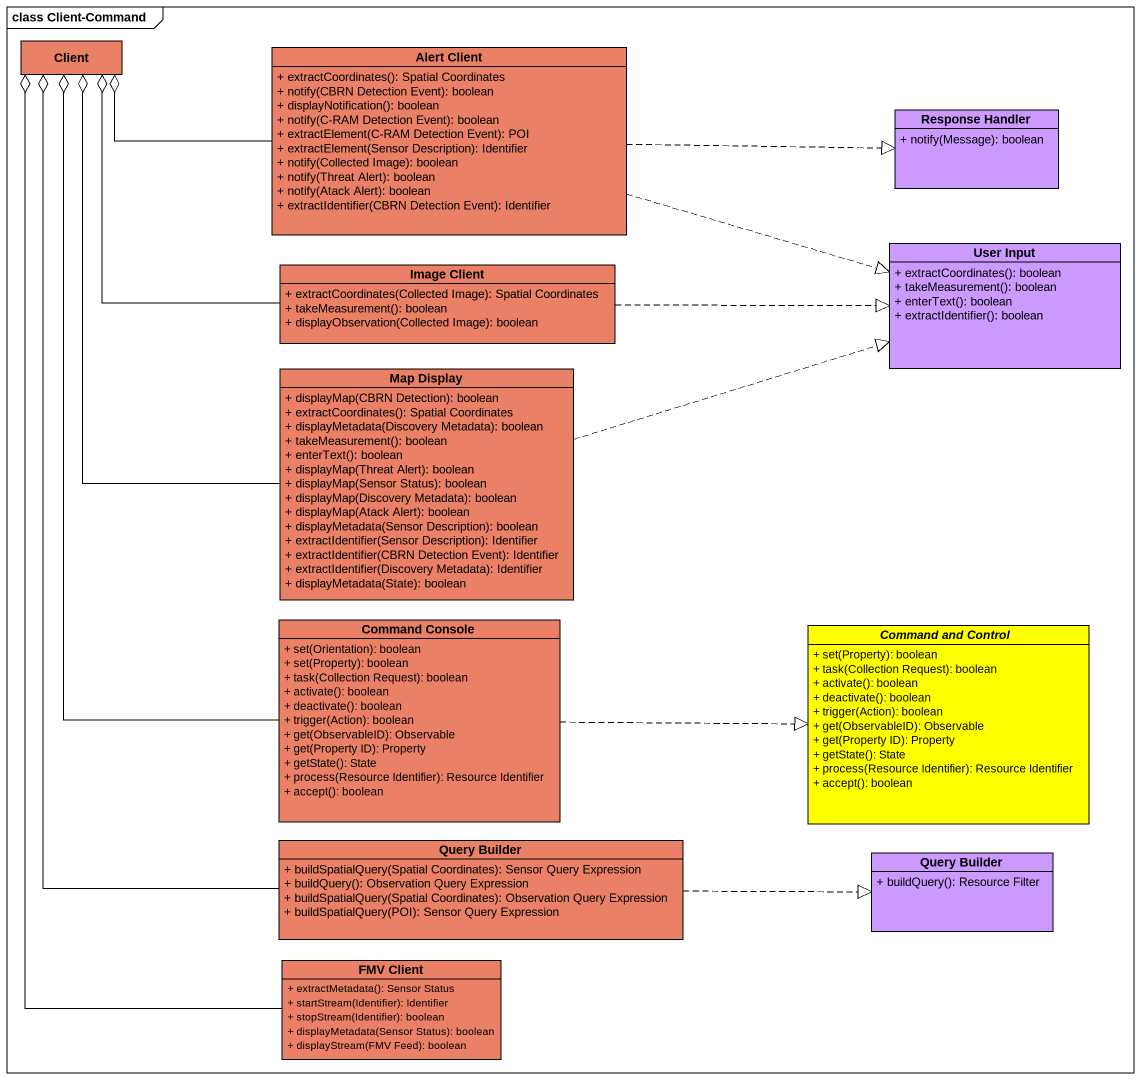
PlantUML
@startuml
mainframe class Client-Command
hide circle
hide empty members
skinparam classAttributeIconSize 0
class Client #EA8066
class "Alert Client" as Alert_Client #EA8066 {
  + extractCoordinates(): Spatial Coordinates
  + notify(CBRN Detection Event): boolean
  + displayNotification(): boolean
  + notify(C-RAM Detection Event): boolean
  + extractElement(C-RAM Detection Event): POI
  + extractElement(Sensor Description): Identifier
  + notify(Collected Image): boolean
  + notify(Threat Alert): boolean
  + notify(Atack Alert): boolean
  + extractIdentifier(CBRN Detection Event): Identifier
}
class "Response Handler" as Response_Handler #CC99FF {
  + notify(Message): boolean
}
class "User Input" as User_Input #CC99FF {
  + extractCoordinates(): boolean
  + takeMeasurement(): boolean
  + enterText(): boolean
  + extractIdentifier(): boolean
}
class "Image Client" as Image_Client #EA8066 {
  + extractCoordinates(Collected Image): Spatial Coordinates
  + takeMeasurement(): boolean
  + displayObservation(Collected Image): boolean
}
class "Map Display" as Map_Display #EA8066 {
  + displayMap(CBRN Detection): boolean
  + extractCoordinates(): Spatial Coordinates
  + displayMetadata(Discovery Metadata): boolean
  + takeMeasurement(): boolean
  + enterText(): boolean
  + displayMap(Threat Alert): boolean
  + displayMap(Sensor Status): boolean
  + displayMap(Discovery Metadata): boolean
  + displayMap(Atack Alert): boolean
  + displayMetadata(Sensor Description): boolean
  + extractIdentifier(Sensor Description): Identifier
  + extractIdentifier(CBRN Detection Event): Identifier
  + extractIdentifier(Discovery Metadata): Identifier
  + displayMetadata(State): boolean
}
class "Command Console" as Command_Console #EA8066 {
  + set(Orientation): boolean
  + set(Property): boolean
  + task(Collection Request): boolean
  + activate(): boolean
  + deactivate(): boolean
  + trigger(Action): boolean
  + get(ObservableID): Observable
  + get(Property ID): Property
  + getState(): State
  + process(Resource Identifier): Resource Identifier
  + accept(): boolean
}
abstract class "Command and Control" as Command_and_Control #FFFF00 {
  + set(Property): boolean
  + task(Collection Request): boolean
  + activate(): boolean
  + deactivate(): boolean
  + trigger(Action): boolean
  + get(ObservableID): Observable
  + get(Property ID): Property
  + getState(): State
  + process(Resource Identifier): Resource Identifier
  + accept(): boolean
}
class "Query Builder" as Query_Builder #EA8066 {
  + buildSpatialQuery(Spatial Coordinates): Sensor Query Expression
  + buildQuery(): Observation Query Expression
  + buildSpatialQuery(Spatial Coordinates): Observation Query Expression
  + buildSpatialQuery(POI): Sensor Query Expression
}
class "Query Builder" as Query_Builder_2 #CC99FF {
  + buildQuery(): Resource Filter
}
class "FMV Client" as FMV_Client #EA8066 {
  + extractMetadata(): Sensor Status
  + startStream(Identifier): Identifier
  + stopStream(Identifier): boolean
  + displayMetadata(Sensor Status): boolean
  + displayStream(FMV Feed): boolean
}
Alert_Client -left-o Client
Alert_Client .right.|> Response_Handler
Alert_Client .right.|> User_Input
Image_Client -up-o Client
Image_Client .right.|> User_Input
Map_Display -up-o Client
Map_Display .right.|> User_Input
Command_Console -up-o Client
Command_Console .right.|> Command_and_Control
Query_Builder -up-o Client
Query_Builder .right.|> Query_Builder_2
FMV_Client -up-o Client
@enduml
